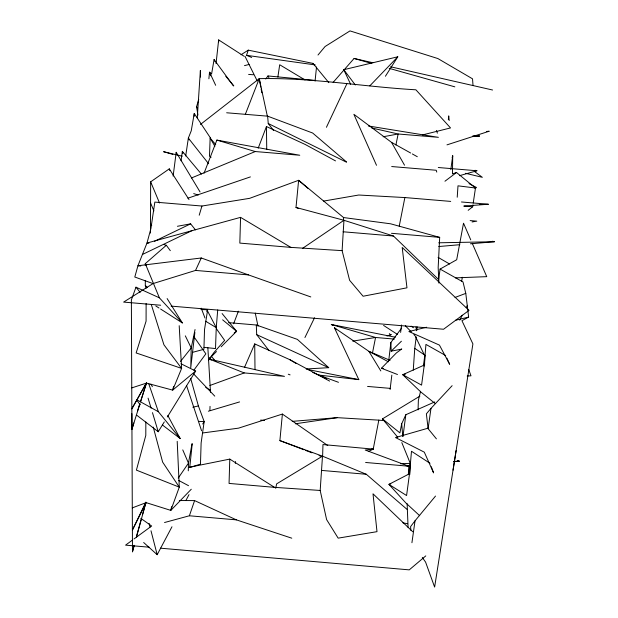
<?xml version="1.0" encoding="UTF-8"?>
<svg xmlns="http://www.w3.org/2000/svg" width="618" height="618" viewBox="0 0 618 618"><rect width="100%" height="100%" fill="white"/><g stroke="black" fill="none" stroke-linecap="round" stroke-linejoin="round"><path stroke-width="0.93" d="M343.546 220.363L343.554 217.551L298.625 180.294L249.657 198.332L201.939 206.033L154.832 202.101L150.931 228.475L146.991 243.036L137.938 265.748L134.801 277.026L153.025 283.592L195.535 270.429L248.451 274.902L310.792 296.934M145.833 421.97L145.802 435.389L136.408 470.128L179.29 487.146L170.823 510.391L146.149 502.643L132.283 507.888M146.126 303.508L146.08 321.167L136.145 352.948L181.615 368.398L172.685 390.12L146.481 383.098L131.758 387.903M150.452 233.079L150.653 181.846L169.278 168.868L189.008 199.568M408.089 527.424L407.131 503.724M452.144 157.629L452.724 155.798L452.461 173.874L456.509 172.507L475.481 188.011L473.233 203.021M194.191 116.277L194.245 113.48L210.668 138.293M424.551 365.918L424.767 355.783L415.165 335.929L413.851 334.562M188.281 470.823L188.467 463.137L192.013 443.755M188.644 467.409L229.78 459.104L229.062 483.423L274.508 487.339L320.186 490.46L326.605 519.591L338.162 538.147L376.995 531.665L373.009 493.813L412.747 531.766M148.892 243.191L146.991 243.036L240.564 217.358L239.83 243.098L290.831 247.378L342.109 250.645L349.603 280.286L363.09 296.238L406.968 287.818L402.202 247.478L469.031 310.352L443.554 329.247L171.116 306.111M322.627 455.937L322.967 444.558L373.226 449.124L378.811 420.147L384.574 420.642M418.062 409.896L418.363 400.317L420.572 391.294M209.904 410.136L210.035 406.381M210.506 392.275L207.849 347.733M215.728 144.589L210.135 138.123L209.487 156.199L211.132 157.196M409.804 474.485L410.221 463.237L401.808 442.573M343.554 217.551L390.584 223.801L439.676 237.366L438.17 267.571L438.942 283.129M342.109 250.645L343.948 220.286L296.007 207.455L298.625 180.294L308.088 188.482M408.344 474.632L408.815 466.219L365.238 450.051L373.226 449.124L368.931 451.248M320.186 490.46L322.488 456.169L279.892 440.603L282.387 414.068L238.563 428.143L202.403 433.009M197.258 117.938L200.379 70.483L200.549 77.103M457.227 197.227L457.992 185.825L475.481 188.011M413.264 370.12L414.748 348.374L416.246 336.91M424.28 365.037L402.751 374.717L421.569 385.13L424.28 365.037L425.933 344.404L445.678 355.535M217.721 309.935L216.254 327.625L215.512 348.567L204.01 347.355M409.525 473.72L388.931 484.373L406.582 495.543L409.525 473.72L411.488 451.264L430.012 463.291M208.884 78.772L209.517 72.198L211.572 74.052L214.091 59.544L233.419 85.879M448.344 119.645L448.722 115.883L449.193 120.518M315.072 81.089L316.516 66.991M189.749 467.339L192.221 443.809M216.037 63.584L218.656 39.907L244.002 56.207M194.879 332.461L190.753 367.679L191.225 347.942L195.049 329.541M388.753 360.433L390.862 342.519L401.623 328.119M390.097 389.494L391.835 375.118M400.626 332.422L401.53 324.983M173.125 176.084L176.207 152.314L200.039 191.92M235.327 463.4L235.566 461.538M402.99 436.378L405.817 414.732L434.732 401.916M416.725 330.676L417.22 326.922M408.745 474.207L410.221 463.237M423.4 365.956L424.767 355.783M450.816 169.68L452.724 155.798M438.533 280.271L440.078 269.077L456.694 259.738L463.515 223.198L470.746 239.854M181.051 160.796L182.364 151.379L201.383 174.075M411.928 542.72L415.033 520.812L435.512 496.069M436.408 438.857L428.104 428.676L430.985 408.382L452.129 385.686M185.694 155.975L188.351 138.1L191.248 130.784L194.245 113.48M277.868 77.049L279.699 64.751L305.06 79.969M468.166 210.305L472.677 206.775L472.955 204.898M461.723 281.09L462.295 277.289M453.033 470.174L472.909 343.925L461.932 320.68L468.637 317.08L465.787 293.38L463.021 281.978L440.078 269.077M200.935 309.541L207.656 309.734L204.519 329.579L203.917 349.286L192.808 352.291M456.115 450.615L434.624 587.1L425.586 562.102L422.303 557.451M399.236 226.149L404.867 197.559L450.7 201.406M405.817 414.732L401.692 423.824L399.916 432.886L382.457 418.888L419.9 396.115M372.453 353.125L375.566 337.474L394.4 339.081M275.721 488.344L276.617 483.886L322.488 456.169L366.327 474.284L407.084 509.41M395.899 144.983L398.146 133.99L438.401 137.335L368.313 125.972M171.595 506.667L170.823 510.391L191.271 489.232M173.604 386.366L172.685 390.12L195.667 371.047L181.043 363.778M131.873 413.681L132.476 551.797L134.145 545.331M132.476 551.797L134.222 545.377M136.47 537.119L145.972 502.256L142.658 514.145M136.539 536.084L141.383 518.711M197.945 115.056L196.57 106.729L198.718 99.405M199.212 215.211L201.939 206.033M160.626 309.046L182.356 322.92L159.367 297.806L135.983 287.185L131.371 299.908L131.935 429.255L133.836 422.951M131.935 429.255L139.962 403.732M140.533 401.909L146.551 382.774L131.866 408.792L146.551 382.774L140.672 401.097M137.443 411.179L139.792 403.848M251.673 57.466L246.551 55.334L248.266 50.151L313.496 63.499M164.535 522.519L189.386 515.775L194.593 500.588L236.346 519.854L291.773 538.185M258.193 148.196L266.443 126.543L305.176 144.457L335.512 160.896M233.604 323.786L238.409 311.178M204.04 173.225L216.872 140.101L299.761 155.249L255.273 151.541L216.872 140.101M245.315 114.384L259.243 78.656C311.681 77.459 363.639 86.821 415.891 89.795L450.522 127.934L422.534 134.917M244.535 367.331L254.709 343.917L289.85 359.684L329.633 381.097M195.535 270.429L201.283 257.984L248.451 274.902M326.428 127.285L346.845 83.847M145.817 502.187L132.391 530.097L146.149 502.643M304.929 337.536L314.523 317.783M459.746 320.178L462.326 315.219M466.196 307.779L467.486 305.307M143.654 542.504L157.181 554.694L171.974 526.775M185.863 500.557L189 494.632M202.712 424.01L204.172 421.584L198.401 405.964L190.645 378.347M137.026 415.427L158.247 431.735L164.311 421.893M167.347 416.972L195.667 371.047M385.408 76.246L397.791 56.794L343.755 69.703L350.599 84.218M206.597 311.294L207.656 309.734M178.247 478.054L188.467 463.137L182.766 449.889M208.498 360.279L213.882 352.615L224.628 340.387L216.377 328.699M193.874 370.151L205.864 353.828L193.782 336.54M265.725 79.004L267.988 75.952L315.396 80.433M415.033 520.812L410.584 526.613L410.9 530.406M180.51 361.43L191.225 347.942L185.315 335.844M318 55.017L325.083 46.512L350.004 30.9L437.884 58.555L472.531 78.826L473.017 85.462M430.985 408.382L426.381 413.821L428.104 428.676M333.117 82.41L354.083 58.463L372.801 62.727M369.803 85.871L397.791 56.794M397.49 374.508L381.43 368.258L396.408 352.909L401.754 348.992M209.772 358.278L216.47 351.534M221.159 346.814L236.578 331.318L222.117 313.558M390.862 342.519L391.202 351.148L401.399 341.229M170.313 250.676L166.327 245.276L145.3 263.647L145.3 265.547M425.787 555.883L409.255 569.866L160.471 548.181M200.456 124.442L259.243 78.656L267.362 116.238M444.952 181.228L456.509 172.507M132.468 540.086L125.562 545.146L149.154 547.2M134.006 538.958L151.657 526.018L140.858 518.394M234.207 332.971L236.578 331.318L222.627 319.83M302.704 248.258L343.948 220.286L393.481 236.022L438.579 279.514M474.925 188.513L476.509 187.501L469.031 183.623M241.028 54.747L248.266 50.151M153.025 283.592L123.623 302.094L160.665 305.23M154.577 241.244L190.638 223.84L195.419 229.85M142.364 254.516L192.268 230.499M191.441 177.984L255.273 151.541M455.057 297.436L465.787 293.38M209.85 385.508L244.257 372.932L284.465 376.37L209.664 359.205L244.257 372.932M187.903 198.2L250.398 176.903M446.984 144.859L489.232 131.209L486.374 131.487M189.571 467.579L200.471 464.141L201.12 442.982L204.172 421.584L198.417 421.376M386.907 335.953L391.464 334.585M208.366 411.209L239.568 401.924M390.777 483.824L388.931 484.373L405.771 502.859L419.676 515.69M428.699 428.004L395.497 437.544L424.296 452.16L433.597 472.901L431.318 466.791M459.421 175.697L476.911 170.769L475.049 170.29M244.496 65.639L249.093 64.457M405.532 374.021L402.751 374.717L420.827 391.982L435.01 403.407M426.629 327.246L408.892 331.534L439.46 345.122L449.657 364.296L446.868 358.162M455.566 320.248L468.637 317.08M192.808 407.185L198.401 405.964M391.202 351.148L401.615 349.139M383.114 136.771L398.146 133.99L371.881 128.019M177.42 226.281L190.638 223.84M323.639 201.089L358.734 195.018L404.867 197.559M472.067 221.955L476.787 221.151L470.151 220.587M352.754 341.136L375.566 337.474L331.325 324.496L333.009 325.362M295.288 423.793L337.25 417.66L378.811 420.147M201.283 257.984L137.938 265.748L140.78 265.987M407.03 465.81L409.881 465.555M453.597 461.669L459.298 461.167L457.498 460.557M438.741 246.528L459.846 244.705M470.398 243.801L494.377 241.731L492.538 241.244M292.221 421.368L337.25 417.66M463.631 206.103L488.297 204.241L461.461 201.978M467.2 376.038L470.986 375.806L468.722 369.487M306.165 368.969L328.722 367.671L297.366 339.375L256.308 324.998L228.552 322.65M400.557 463.778L410.19 463.345M453.519 461.422L459.298 461.167M455.373 277.876L486.745 276.655L472.276 243.353M479.653 204.543L488.297 204.241M371.31 449.186L373.226 449.124M472.677 136.223L479.429 136.037L477.598 135.543M472.693 136.176L479.429 136.037M438.726 242.797L494.377 241.731M179.313 500.541L194.593 500.588M248.606 74.392L253.349 74.786M226.651 112.777L267.64 116.161L312.654 133.024L346.482 161.931M391.696 166.543L436.231 170.259L436.771 172.098M438.301 167.517L476.911 170.769M464.419 206.072L472.677 206.775M391.488 233.303L439.676 237.366M343.129 231.781L393.481 236.022M367.571 386.435L390.568 388.398M260.657 420.093L264.481 420.425M365.609 462.48L408.815 466.219L406.992 466.003M321.399 470.398L366.327 474.284M189.386 515.775L236.346 519.854M388.398 361.8L368.876 351.325L334.415 327.772L358.803 379.622L318.672 375.056L312.785 372.415M381.43 368.258L383.314 368.513M246.551 55.334L315.242 64.913M307.1 369.394L358.803 379.622M331.325 324.496L395.342 337.227M402.874 522.789L407.594 523.778M390.576 66.775L492.569 90.012M465.547 173.303L482.334 177.312L474.585 171.565M182.202 156.199L163.585 151.696L172.855 154.369M354.083 58.463L371.65 63.415M389.209 68.359L454.833 86.844M163.631 244.496L166.327 245.276M193.689 193.604L198.216 195.041M338.471 382.303L318.672 375.056L326.435 378.718M288.274 374.207L290.081 374.887M279.892 440.603L303.917 449.757M305.694 450.437L311.92 452.809M319.042 455.528L321.708 456.54M296.007 207.455L298.641 208.536M390.051 360.333L368.876 351.325L380.819 370.916M256.308 324.998L256.686 334.647L328.722 367.671M267.64 116.161L268.235 123.507L346.35 162.125M178.795 480.487L188.529 485.694M137.057 399.923L158.386 411.727L180.101 438.471L162.596 425.138M376.501 165.292L353.867 114.299L391.549 142.379L410.661 153.017M412.322 153.944L417.305 156.717M438.069 257.351L449.556 263.994M240.564 217.358L290.831 247.378M205.585 321.213L216.254 327.625L207.324 310.568M289.85 359.684L296.323 363.616M205.724 387.331L210.576 390.398M229.78 459.104L274.508 487.339M155.798 305.964L159.011 308.019M383.6 325.439L397.374 334.361M414.748 348.374L425.184 355.35M411.078 326.111L413.403 327.725M282.387 414.068L327.772 445.539M334.415 327.772L336.516 329.711M389.309 333.62L390.7 334.948M145.307 280.703L145.307 285.439L147.331 287.478M179.66 320.194L182.356 322.92L167.13 298.564M405.315 325.717L411.225 331.843M193.627 373.921L214.763 396.13M150.483 223.801L151.773 225.23M211.418 356.416L215.829 361.515M225.786 76.284L233.797 85.84M178.262 436.269L180.101 438.471L167.818 415.551M382.457 418.888L397.776 437.297M313.056 63.476L328.822 82.65M135.983 287.185L140.162 292.376M208.637 163.778L188.351 138.1L189.077 139.877M256.686 334.647L269.1 350.684M343.755 69.703L355.335 84.983M268.235 123.507L273.48 130.437M137.366 400.989L140.193 404.79M146.319 265.276L145.3 263.647L159.367 297.806M196.57 106.729L197.544 108.366M209.726 357.621L211.194 360.109M210.135 138.123L214.894 146.273M391.549 142.379L404.527 165.191M267.988 75.952L268.907 77.621M150.993 384.149L152.352 386.698M244.983 56.277L257.243 80.958M215.667 85.299L209.517 72.198L210.73 75.79M150.653 181.846L159.521 202.998M150.583 203.021L153.882 210.892M201.244 308.197L204.96 317.992M214.091 59.544L214.709 61.205M169.278 168.868L169.857 170.553M148.791 383.894L158.386 411.727M436.447 130.444L437.366 133.171M182.913 153.048L182.364 151.379L182.727 153.225M186.651 385.887L201.576 430.792M145.307 285.439L146.172 288.173M151.325 304.612L163.924 344.79L181.615 368.398L179.197 325.694M148.073 398.139L151.093 408.127M152.468 412.662L158.247 431.735M153.241 427.092L162.634 462.11L179.29 487.146L177.204 441.352M149.085 523.431L150.035 527.108M150.993 530.785L157.181 554.694M255.273 313.117L258.007 326.18M259.243 78.656L260.796 87.123M261.144 89.007L261.831 92.77M416.038 326.899L416.493 330.669M176.207 152.314L176.424 154.199M401.692 423.824L402.789 436.416M218.656 39.907L218.718 41.785M266.443 126.543L266.744 149.463M254.709 343.917L255.002 369.456"/></g></svg>
